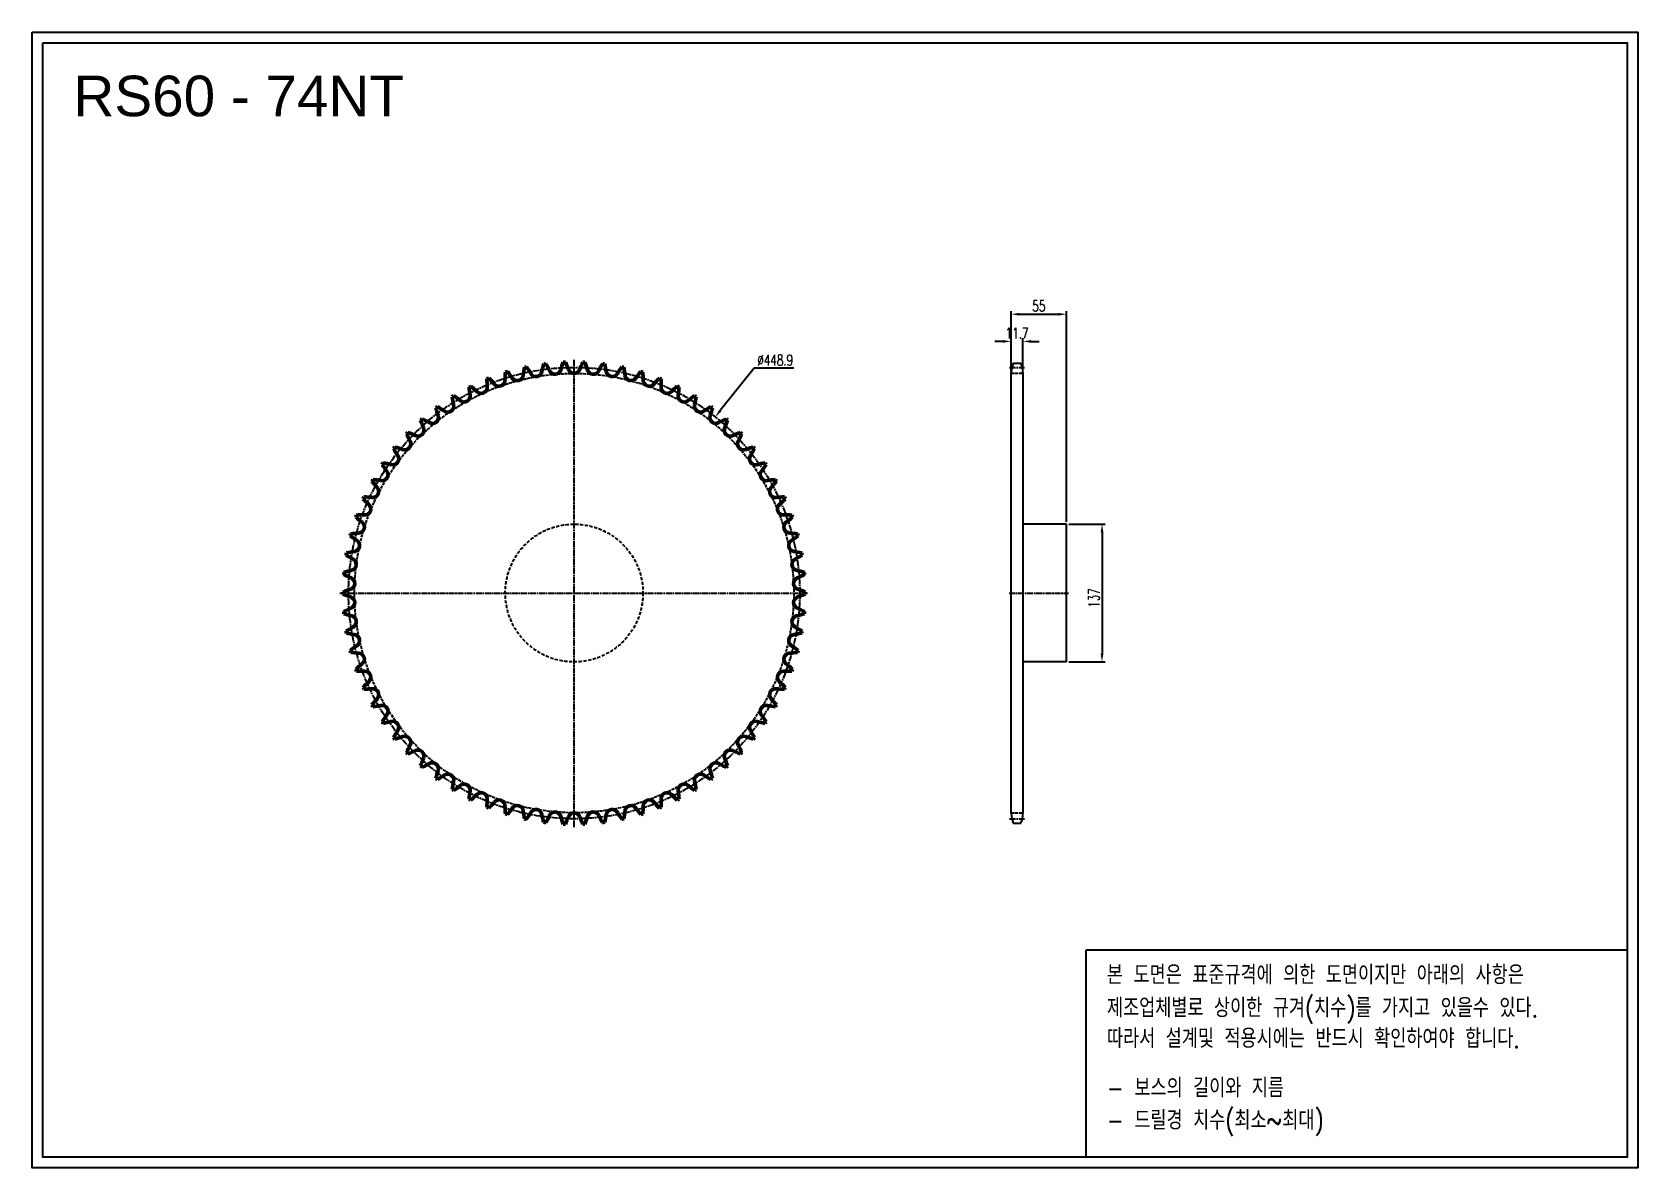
# Model space of a CAD drawing. Header units: millimetres. Extents: x 32114 to 33712, y 5201 to 6330.
import ezdxf

# ---------------------------------------------------------------- set-up
doc = ezdxf.new("R2010")
doc.units = ezdxf.units.MM
for name, pattern in [('AM_ISO02W050', [7.5, 6, -1.5]), ('AM_ISO02W050x2', [3.75, 3, -0.75]), ('AM_ISO08W050', [18, 12, -1.5, 3, -1.5]), ('AM_ISO08W050x2', [9, 6, -0.75, 1.5, -0.75]), ('HIDDEN', [9.525, 6.35, -3.175])]:
    doc.linetypes.add(name, pattern=pattern)
for name, color, linetype, lineweight in [('AM_0N', 7, 'Continuous', 50), ('AM_3N', 6, 'AM_ISO02W050', 25), ('AM_7', 4, 'AM_ISO08W050', 25), ('AM_7N', 4, 'AM_ISO08W050', 25)]:
    doc.layers.add(name, color=color, linetype=linetype, lineweight=lineweight)
doc.layers.add('HL', color=2, linetype='HIDDEN')
doc.layers.add('S-DIM', color=7, linetype='Continuous')
doc.styles.add('HAN', font='ROMANS.shx', dxfattribs={"width": 0.7, "bigfont": 'whgtxt.shx'})
doc.styles.add('HSG', font='SIMPLEX.shx', dxfattribs={"width": 0.7, "bigfont": 'HSG.shx'})
doc.styles.get("Standard").update_dxf_attribs({"font": 'arial.ttf'})
doc.dimstyles.new('APP23', dxfattribs={"dimscale": 4.5, "dimtxt": 2.4, "dimasz": 1.8, "dimexe": 0.7, "dimexo": 0.5, "dimgap": 0.6, "dimtad": 1, "dimtoh": 1, "dimdec": 1, "dimrnd": 0.01, "dimzin": 9, "dimdsep": 46, "dimtxsty": 'HSG', "dimcen": 0, "dimclrd": 1, "dimclre": 1, "dimclrt": 256, "dimazin": 2, "dimtp": 1, "dimtm": 1, "dimtfac": 0.5, "dimtdec": 1, "dimtix": 1, "dimtofl": 0, "dimtmove": 0, "dimatfit": 3, "dimfxl": 0, "dimtvp": 1, "dimtolj": 2, "dimlwd": -1, "dimlwe": -1, "dimarcsym": 0})

# ---------------------------------------------------------------- blocks, each defined once
blk = doc.blocks.new('*D1')
at = {"layer": 'Defpoints', "color": 0, "transparency": 16777216}
for p in [(33100.1, 6022.6), (33088.4, 5990.8), (33100.1, 5990.8)]:
    blk.add_point(p, dxfattribs=at)
at = {"layer": 'S-DIM', "color": 1, "transparency": 16777216}
for p, q in [((33080.3, 6022.6), (33072.2, 6022.6)), ((33088.4, 5993.1), (33088.4, 6025.7)), ((33100.1, 5993.1), (33100.1, 6025.7)), ((33108.2, 6022.6), (33116.3, 6022.6))]:
    blk.add_line(p, q, dxfattribs=at)
for points in [[(33080.3, 6023.9), (33080.3, 6021.2), (33088.4, 6022.6)], [(33108.2, 6023.9), (33108.2, 6021.2), (33100.1, 6022.6)]]:
    blk.add_solid(points, dxfattribs=at)
at = {"layer": 'S-DIM', "transparency": 16777216, "insert": (33094.3, 6030.7), "char_height": 10.8, "attachment_point": 5, "style": 'HSG'}
blk.add_mtext('\\A2;11.7', dxfattribs=at)
blk = doc.blocks.new('*D2')
at = {"layer": 'Defpoints', "color": 0, "transparency": 16777216}
for p in [(33143.4, 6049.6), (33088.4, 5990.8), (33143.4, 5840.8)]:
    blk.add_point(p, dxfattribs=at)
at = {"layer": 'S-DIM', "color": 1, "transparency": 16777216}
for p, q in [((33088.4, 5993.1), (33088.4, 6052.7)), ((33096.5, 6049.6), (33135.3, 6049.6)), ((33143.4, 5843), (33143.4, 6052.7))]:
    blk.add_line(p, q, dxfattribs=at)
for points in [[(33096.5, 6050.9), (33096.5, 6048.2), (33088.4, 6049.6)], [(33135.3, 6050.9), (33135.3, 6048.2), (33143.4, 6049.6)]]:
    blk.add_solid(points, dxfattribs=at)
at = {"layer": 'S-DIM', "transparency": 16777216, "insert": (33115.9, 6057.7), "char_height": 10.8, "attachment_point": 5, "style": 'HSG'}
blk.add_mtext('\\A2;55', dxfattribs=at)
blk = doc.blocks.new('*D3')
at = {"layer": 'Defpoints', "color": 0, "transparency": 16777216}
for p in [(33143.4, 5840.8), (33143.4, 5703.8), (33178.8, 5703.8)]:
    blk.add_point(p, dxfattribs=at)
at = {"layer": 'S-DIM', "color": 1, "transparency": 16777216}
for p, q in [((33145.7, 5840.8), (33181.9, 5840.8)), ((33178.8, 5832.7), (33178.8, 5711.9)), ((33145.7, 5703.8), (33181.9, 5703.8))]:
    blk.add_line(p, q, dxfattribs=at)
for points in [[(33177.4, 5832.7), (33180.1, 5832.7), (33178.8, 5840.8)], [(33177.4, 5711.9), (33180.1, 5711.9), (33178.8, 5703.8)]]:
    blk.add_solid(points, dxfattribs=at)
at = {"layer": 'S-DIM', "transparency": 16777216, "insert": (33170.7, 5767.4), "char_height": 10.8, "attachment_point": 5, "rotation": 90, "style": 'HSG'}
blk.add_mtext('\\A2;137', dxfattribs=at)
blk = doc.blocks.new('*D4')
at = {"layer": 'Defpoints', "color": 0, "transparency": 16777216}
for p in [(32794, 5947.4), (32513.4, 5597.1)]:
    blk.add_point(p, dxfattribs=at)
at = {"layer": 'S-DIM', "color": 1, "transparency": 16777216}
for p, q in [((32832.7, 5995.8), (32799, 5953.8)), ((32872.1, 5995.8), (32832.7, 5995.8))]:
    blk.add_line(p, q, dxfattribs=at)
blk.add_solid([(32798, 5954.6), (32800.1, 5952.9), (32794, 5947.4)], dxfattribs=at)
at = {"layer": 'S-DIM', "transparency": 16777216, "insert": (32853.7, 6003.9), "char_height": 10.8, "attachment_point": 5, "style": 'HSG'}
blk.add_mtext('\\A2;∅448.9', dxfattribs=at)

msp = doc.modelspace()

# ---------------------------------------------------------------- linework, layer by layer
for p, q in [((33088.43, 5553.09), (33088.43, 5991.48)), ((33090.52, 6000.98), (33098.05, 6000.98)), ((33100.13, 5991.48), (33100.13, 5553.09)), ((33143.43, 5840.79), (33100.13, 5840.79)), ((33143.43, 5703.79), (33143.43, 5840.79)), ((33143.43, 5703.79), (33100.13, 5703.79)), ((33090.52, 5543.59), (33098.05, 5543.59))]:
    msp.add_line(p, q)
for points in [[(32114.49, 6330.12), (33711.82, 6330.12), (33711.82, 5200.69), (32114.49, 5200.69)], [(32125.24, 6319.37), (33701.07, 6319.37), (33701.07, 5211.45), (32125.24, 5211.45)]]:
    msp.add_lwpolyline(points, close=True)
at = {"color": 6}
msp.add_lwpolyline([(33162.86, 5417.64), (33701.07, 5417.64), (33701.07, 5211.45), (33162.86, 5211.45)], close=True, dxfattribs=at)
for centre, start, end in [((33111.13, 5991.48), 155.25994, 180), ((33077.43, 5991.48), 0, 24.74006), ((33111.13, 5553.09), 180, 204.74006), ((33077.43, 5553.09), 335.25994, 0)]:
    msp.add_arc(centre, 22.7, start, end)
at = {"layer": 'AM_0N'}
for centre, radius, start, end in [((32693.48, 5981.65), 108.62, 174.61588, 178.85135), ((32653.66, 5772.29), 229.94, 106.77065, 107.2834), ((32503.42, 5923.45), 108.62, 35.2027, 39.43817), ((32711.1, 5977.52), 108.62, 169.75102, 173.98649), ((32653.66, 5772.29), 229.94, 101.90579, 102.41853), ((32516.78, 5935.64), 108.62, 30.33784, 34.57331), ((32615.72, 5993.54), 6.01, 210.33784, 349.12162), ((32728.29, 5971.91), 108.62, 164.88615, 169.12162), ((32653.66, 5772.29), 229.94, 97.04092, 97.55367), ((32531.13, 5946.66), 108.62, 25.47297, 29.70844), ((32634.62, 5995.97), 6.01, 205.47297, 344.25676), ((32744.95, 5964.86), 108.62, 160.02129, 164.25676), ((32653.66, 5772.29), 229.94, 92.17606, 92.6888), ((32546.36, 5956.43), 108.62, 20.60811, 24.84358), ((32653.66, 5996.77), 6.01, 200.60811, 339.39189), ((32760.96, 5956.43), 108.62, 155.15642, 159.39189), ((32653.66, 5772.29), 229.94, 87.3112, 87.82394), ((32562.36, 5964.86), 108.62, 15.74324, 19.97871), ((32672.7, 5995.97), 6.01, 195.74324, 334.52703), ((32776.19, 5946.66), 108.62, 150.29156, 154.52703), ((32653.66, 5772.29), 229.94, 82.44633, 82.95908), ((32579.02, 5971.91), 108.62, 10.87838, 15.11385), ((32691.6, 5993.54), 6.01, 190.87838, 329.66216), ((32790.53, 5935.64), 108.62, 145.42669, 149.66216), ((32653.66, 5772.29), 229.94, 77.58147, 78.09421), ((32596.22, 5977.52), 108.62, 6.01351, 10.24898), ((32803.89, 5923.45), 108.62, 140.56183, 144.7973), ((32653.66, 5772.29), 229.94, 72.7166, 73.22935), ((32613.83, 5981.65), 108.62, 1.14865, 5.38412), ((32653.66, 5772.29), 229.94, 116.50038, 117.01313), ((32657.53, 5985.37), 108.62, 184.34561, 188.58108), ((32480.04, 5895.88), 108.62, 44.93243, 49.1679), ((32561.19, 5976.85), 6.01, 224.93243, 3.71622), ((32653.66, 5772.29), 229.94, 111.63552, 112.14826), ((32675.59, 5984.28), 108.62, 179.48075, 183.71622), ((32491.15, 5910.16), 108.62, 40.06757, 44.30304), ((32578.87, 5983.95), 6.01, 220.06757, 358.85135), ((32597.09, 5989.53), 6.01, 215.2027, 353.98649), ((32710.23, 5989.53), 6.01, 186.01351, 324.7973), ((32728.44, 5983.95), 6.01, 181.14865, 319.93243), ((32816.17, 5910.16), 108.62, 135.69696, 139.93243), ((32653.66, 5772.29), 229.94, 67.85174, 68.36448), ((32746.13, 5976.85), 6.01, 176.28378, 315.06757), ((32631.73, 5984.28), 108.62, 356.28378, 0.51925), ((32827.28, 5895.88), 108.62, 130.8321, 135.06757), ((32653.66, 5772.29), 229.94, 62.98687, 63.49962), ((32649.79, 5985.37), 108.62, 351.41892, 355.65439), ((32527.95, 5958.28), 6.01, 234.66216, 13.44595), ((32653.66, 5772.29), 229.94, 121.36525, 121.87799), ((32639.44, 5984.93), 108.62, 189.21048, 193.44595), ((32470.18, 5880.71), 108.62, 49.7973, 54.03276), ((32544.18, 5968.27), 6.01, 229.7973, 8.58108), ((32763.14, 5968.27), 6.01, 171.41892, 310.2027), ((32837.14, 5880.71), 108.62, 125.96724, 130.2027), ((32653.66, 5772.29), 229.94, 58.12201, 58.63475), ((32779.37, 5958.28), 6.01, 166.55405, 305.33784), ((32667.87, 5984.93), 108.62, 346.55405, 350.78952), ((32653.66, 5772.29), 229.94, 131.09498, 131.60772), ((32603.71, 5979.47), 108.62, 198.94021, 203.17568), ((32454.5, 5848.15), 108.62, 59.52703, 63.76249), ((32512.63, 5946.95), 6.01, 239.52703, 18.31081), ((32653.66, 5772.29), 229.94, 126.23011, 126.74286), ((32621.46, 5982.96), 108.62, 194.07534, 198.31081), ((32461.65, 5864.76), 108.62, 54.66216, 58.89763), ((32845.67, 5864.76), 108.62, 121.10237, 125.33784), ((32794.69, 5946.95), 6.01, 161.68919, 300.47297), ((32685.86, 5982.96), 108.62, 341.68919, 345.92466), ((32653.66, 5772.29), 229.94, 53.25714, 53.76989), ((32852.82, 5848.15), 108.62, 116.23751, 120.47297), ((32703.61, 5979.47), 108.62, 336.82432, 341.05979), ((32653.66, 5772.29), 229.94, 48.39228, 48.90502), ((32653.66, 5772.29), 229.94, 135.95984, 136.47259), ((32586.32, 5974.49), 108.62, 203.80507, 208.04054), ((32448.78, 5830.98), 108.62, 64.39189, 68.62736), ((32498.33, 5934.36), 6.01, 244.39189, 23.17568), ((32808.99, 5934.36), 6.01, 156.82432, 295.60811), ((32858.54, 5830.98), 108.62, 111.37264, 115.60811), ((32721, 5974.49), 108.62, 331.95946, 336.19493), ((32653.66, 5772.29), 229.94, 43.52741, 44.04016), ((32653.66, 5772.29), 229.94, 140.82471, 141.33745), ((32569.41, 5968.05), 108.62, 208.66994, 212.90541), ((32444.54, 5813.4), 108.62, 69.25676, 73.49222), ((32485.14, 5920.6), 6.01, 249.25676, 28.04054), ((32822.18, 5920.6), 6.01, 151.95946, 290.74324), ((32862.78, 5813.4), 108.62, 106.50778, 110.74324), ((32737.9, 5968.05), 108.62, 327.09459, 331.33006), ((32653.66, 5772.29), 229.94, 38.66255, 39.17529), ((32653.66, 5772.29), 229.94, 145.68957, 146.20232), ((32553.12, 5960.2), 108.62, 213.5348, 217.77027), ((32441.81, 5795.51), 108.62, 74.12162, 78.35709), ((32473.17, 5905.77), 6.01, 254.12162, 32.90541), ((32834.15, 5905.77), 6.01, 147.09459, 285.87838), ((32865.51, 5795.51), 108.62, 101.64291, 105.87838), ((32754.2, 5960.2), 108.62, 322.22973, 326.4652), ((32653.66, 5772.29), 229.94, 33.79768, 34.31043), ((32653.66, 5772.29), 229.94, 150.55444, 151.06718), ((32537.54, 5951), 108.62, 218.39967, 222.63514), ((32440.6, 5777.46), 108.62, 78.98649, 83.22195), ((32462.5, 5889.99), 6.01, 258.98649, 37.77027), ((32844.82, 5889.99), 6.01, 142.22973, 281.01351), ((32866.72, 5777.46), 108.62, 96.77805, 101.01351), ((32769.78, 5951), 108.62, 317.36486, 321.60033), ((32653.66, 5772.29), 229.94, 28.93282, 29.44556), ((32653.66, 5772.29), 229.94, 155.4193, 155.93205), ((32522.8, 5940.5), 108.62, 223.26453, 227.5), ((32440.93, 5759.38), 108.62, 83.85135, 88.08682), ((32453.21, 5873.35), 6.01, 263.85135, 42.63514), ((32854.11, 5873.35), 6.01, 137.36486, 276.14865), ((32866.39, 5759.38), 108.62, 91.91318, 96.14865), ((32784.51, 5940.5), 108.62, 312.5, 316.73547), ((32653.66, 5772.29), 229.94, 24.06795, 24.5807), ((32653.66, 5772.29), 229.94, 160.28417, 160.79691), ((32509.01, 5928.8), 108.62, 228.1294, 232.36486), ((32442.79, 5741.38), 108.62, 88.71622, 92.95168), ((32445.36, 5855.99), 6.01, 268.71622, 47.5), ((32861.96, 5855.99), 6.01, 132.5, 271.28378), ((32864.53, 5741.38), 108.62, 87.04832, 91.28378), ((32798.31, 5928.8), 108.62, 307.63514, 311.8706), ((32653.66, 5772.29), 229.94, 19.20309, 19.71583), ((32653.66, 5772.29), 229.94, 165.14903, 165.66178), ((32446.17, 5723.61), 108.62, 93.58108, 97.81655), ((32439.01, 5838.02), 6.01, 273.58108, 52.36486), ((32868.31, 5838.02), 6.01, 127.63514, 266.41892), ((32861.15, 5723.61), 108.62, 82.18345, 86.41892), ((32653.66, 5772.29), 229.94, 14.33822, 14.85097), ((32496.26, 5915.97), 108.62, 232.99426, 237.22973), ((32434.21, 5819.58), 6.01, 278.44595, 57.22973), ((32873.11, 5819.58), 6.01, 122.77027, 261.55405), ((32811.06, 5915.97), 108.62, 302.77027, 307.00574), ((32653.66, 5772.29), 229.94, 170.0139, 170.52664), ((32484.64, 5902.1), 108.62, 237.85913, 242.09459), ((32451.05, 5706.19), 108.62, 98.44595, 102.68141), ((32430.99, 5800.8), 6.01, 283.31081, 62.09459), ((32876.33, 5800.8), 6.01, 117.90541, 256.68919), ((32856.27, 5706.19), 108.62, 77.31859, 81.55405), ((32822.68, 5902.1), 108.62, 297.90541, 302.14087), ((32653.66, 5772.29), 229.94, 9.47336, 9.9861), ((32653.66, 5772.29), 229.94, 174.87876, 175.39151), ((32474.24, 5887.3), 108.62, 242.72399, 246.95946), ((32457.38, 5689.25), 108.62, 103.31081, 107.54628), ((32429.37, 5781.81), 6.01, 288.17568, 66.95946), ((32877.94, 5781.81), 6.01, 113.04054, 251.82432), ((32849.94, 5689.25), 108.62, 72.45372, 76.68919), ((32833.08, 5887.3), 108.62, 293.04054, 297.27601), ((32653.66, 5772.29), 229.94, 4.60849, 5.12124), ((32465.13, 5672.9), 108.62, 108.17568, 112.41114), ((32653.66, 5772.29), 229.94, 179.74363, 180.25637), ((32465.13, 5871.67), 108.62, 247.58886, 251.82432), ((32429.37, 5762.76), 6.01, 293.04054, 71.82432), ((32877.94, 5762.76), 6.01, 108.17568, 246.95946), ((32842.19, 5672.9), 108.62, 67.58886, 71.82432), ((32842.19, 5871.67), 108.62, 288.17568, 292.41114), ((32653.66, 5772.29), 229.94, 359.74363, 0.25637), ((32474.24, 5657.27), 108.62, 113.04054, 117.27601), ((32653.66, 5772.29), 229.94, 184.60849, 185.12124), ((32457.38, 5855.33), 108.62, 252.45372, 256.68919), ((32849.94, 5855.33), 108.62, 283.31081, 287.54628), ((32833.08, 5657.27), 108.62, 62.72399, 66.95946), ((32653.66, 5772.29), 229.94, 354.87876, 355.39151), ((32484.64, 5642.47), 108.62, 117.90541, 122.14087), ((32430.99, 5743.77), 6.01, 297.90541, 76.68919), ((32876.33, 5743.77), 6.01, 103.31081, 242.09459), ((32822.68, 5642.47), 108.62, 57.85913, 62.09459), ((32653.66, 5772.29), 229.94, 189.47336, 189.9861), ((32451.05, 5838.38), 108.62, 257.31859, 261.55405), ((32496.26, 5628.6), 108.62, 122.77027, 127.00574), ((32434.21, 5724.99), 6.01, 302.77027, 81.55405), ((32873.11, 5724.99), 6.01, 98.44595, 237.22973), ((32811.06, 5628.6), 108.62, 52.99426, 57.22973), ((32856.27, 5838.38), 108.62, 278.44595, 282.68141), ((32653.66, 5772.29), 229.94, 350.0139, 350.52664), ((32653.66, 5772.29), 229.94, 194.33822, 194.85097), ((32446.17, 5820.96), 108.62, 262.18345, 266.41892), ((32439.01, 5706.55), 6.01, 307.63514, 86.41892), ((32868.31, 5706.55), 6.01, 93.58108, 232.36486), ((32861.15, 5820.96), 108.62, 273.58108, 277.81655), ((32653.66, 5772.29), 229.94, 345.14903, 345.66178), ((32509.01, 5615.77), 108.62, 127.63514, 131.8706), ((32653.66, 5772.29), 229.94, 199.20309, 199.71583), ((32442.79, 5803.19), 108.62, 267.04832, 271.28378), ((32445.36, 5688.58), 6.01, 312.5, 91.28378), ((32861.96, 5688.58), 6.01, 88.71622, 227.5), ((32864.53, 5803.19), 108.62, 268.71622, 272.95168), ((32798.31, 5615.77), 108.62, 48.1294, 52.36486), ((32653.66, 5772.29), 229.94, 340.28417, 340.79691), ((32522.8, 5604.07), 108.62, 132.5, 136.73547), ((32653.66, 5772.29), 229.94, 204.06795, 204.5807), ((32440.93, 5785.2), 108.62, 271.91318, 276.14865), ((32453.21, 5671.22), 6.01, 317.36486, 96.14865), ((32854.11, 5671.22), 6.01, 83.85135, 222.63514), ((32866.39, 5785.2), 108.62, 263.85135, 268.08682), ((32784.51, 5604.07), 108.62, 43.26453, 47.5), ((32653.66, 5772.29), 229.94, 335.4193, 335.93205), ((32537.54, 5593.58), 108.62, 137.36486, 141.60033), ((32653.66, 5772.29), 229.94, 208.93282, 209.44556), ((32440.6, 5767.11), 108.62, 276.77805, 281.01351), ((32462.5, 5654.59), 6.01, 322.22973, 101.01351), ((32844.82, 5654.59), 6.01, 78.98649, 217.77027), ((32866.72, 5767.11), 108.62, 258.98649, 263.22195), ((32769.78, 5593.58), 108.62, 38.39967, 42.63514), ((32653.66, 5772.29), 229.94, 330.55444, 331.06718), ((32553.12, 5584.37), 108.62, 142.22973, 146.4652), ((32653.66, 5772.29), 229.94, 213.79768, 214.31043), ((32441.81, 5749.06), 108.62, 281.64291, 285.87838), ((32473.17, 5638.8), 6.01, 327.09459, 105.87838), ((32834.15, 5638.8), 6.01, 74.12162, 212.90541), ((32865.51, 5749.06), 108.62, 254.12162, 258.35709), ((32754.2, 5584.37), 108.62, 33.5348, 37.77027), ((32653.66, 5772.29), 229.94, 325.68957, 326.20232), ((32569.41, 5576.52), 108.62, 147.09459, 151.33006), ((32653.66, 5772.29), 229.94, 218.66255, 219.17529), ((32444.54, 5731.18), 108.62, 286.50778, 290.74324), ((32485.14, 5623.97), 6.01, 331.95946, 110.74324), ((32822.18, 5623.97), 6.01, 69.25676, 208.04054), ((32862.78, 5731.18), 108.62, 249.25676, 253.49222), ((32737.9, 5576.52), 108.62, 28.66994, 32.90541), ((32653.66, 5772.29), 229.94, 320.82471, 321.33745), ((32586.32, 5570.08), 108.62, 151.95946, 156.19493), ((32653.66, 5772.29), 229.94, 223.52741, 224.04016), ((32448.78, 5713.59), 108.62, 291.37264, 295.60811), ((32498.33, 5610.22), 6.01, 336.82432, 115.60811), ((32603.71, 5565.1), 108.62, 156.82432, 161.05979), ((32808.99, 5610.22), 6.01, 64.39189, 203.17568), ((32703.61, 5565.1), 108.62, 18.94021, 23.17568), ((32858.54, 5713.59), 108.62, 244.39189, 248.62736), ((32721, 5570.08), 108.62, 23.80507, 28.04054), ((32653.66, 5772.29), 229.94, 315.95984, 316.47259), ((32653.66, 5772.29), 229.94, 228.39228, 228.90502), ((32454.5, 5696.43), 108.62, 296.23751, 300.47297), ((32512.63, 5597.63), 6.01, 341.68919, 120.47297), ((32621.46, 5561.61), 108.62, 161.68919, 165.92466), ((32461.65, 5679.81), 108.62, 301.10237, 305.33784), ((32527.95, 5586.3), 6.01, 346.55405, 125.33784), ((32779.37, 5586.3), 6.01, 54.66216, 193.44595), ((32845.67, 5679.81), 108.62, 234.66216, 238.89763), ((32794.69, 5597.63), 6.01, 59.52703, 198.31081), ((32685.86, 5561.61), 108.62, 14.07534, 18.31081), ((32852.82, 5696.43), 108.62, 239.52703, 243.76249), ((32653.66, 5772.29), 229.94, 311.09498, 311.60772), ((32653.66, 5772.29), 229.94, 233.25714, 233.76989), ((32639.44, 5559.64), 108.62, 166.55405, 170.78952), ((32653.66, 5772.29), 229.94, 238.12201, 238.63475), ((32470.18, 5663.86), 108.62, 305.96724, 310.2027), ((32544.18, 5576.31), 6.01, 351.41892, 130.2027), ((32657.53, 5559.2), 108.62, 171.41892, 175.65439), ((32763.14, 5576.31), 6.01, 49.7973, 188.58108), ((32649.79, 5559.2), 108.62, 4.34561, 8.58108), ((32837.14, 5663.86), 108.62, 229.7973, 234.03276), ((32653.66, 5772.29), 229.94, 301.36525, 301.87799), ((32667.87, 5559.64), 108.62, 9.21048, 13.44595), ((32653.66, 5772.29), 229.94, 306.23011, 306.74286), ((32653.66, 5772.29), 229.94, 242.98687, 243.49962), ((32480.04, 5648.69), 108.62, 310.8321, 315.06757), ((32561.19, 5567.73), 6.01, 356.28378, 135.06757), ((32675.59, 5560.3), 108.62, 176.28378, 180.51925), ((32653.66, 5772.29), 229.94, 247.85174, 248.36448), ((32491.15, 5634.41), 108.62, 315.69696, 319.93243), ((32578.87, 5560.62), 6.01, 1.14865, 139.93243), ((32693.48, 5562.92), 108.62, 181.14865, 185.38412), ((32597.09, 5555.04), 6.01, 6.01351, 144.7973), ((32710.23, 5555.04), 6.01, 35.2027, 173.98649), ((32613.83, 5562.92), 108.62, 354.61588, 358.85135), ((32728.44, 5560.62), 6.01, 40.06757, 178.85135), ((32816.17, 5634.41), 108.62, 220.06757, 224.30304), ((32653.66, 5772.29), 229.94, 291.63552, 292.14826), ((32746.13, 5567.73), 6.01, 44.93243, 183.71622), ((32631.73, 5560.3), 108.62, 359.48075, 3.71622), ((32827.28, 5648.69), 108.62, 224.93243, 229.1679), ((32653.66, 5772.29), 229.94, 296.50038, 297.01313), ((32653.66, 5772.29), 229.94, 252.7166, 253.22935), ((32503.42, 5621.13), 108.62, 320.56183, 324.7973), ((32711.1, 5567.05), 108.62, 186.01351, 190.24898), ((32653.66, 5772.29), 229.94, 257.58147, 258.09421), ((32516.78, 5608.93), 108.62, 325.42669, 329.66216), ((32615.72, 5551.03), 6.01, 10.87838, 149.66216), ((32728.29, 5572.66), 108.62, 190.87838, 195.11385), ((32653.66, 5772.29), 229.94, 262.44633, 262.95908), ((32531.13, 5597.91), 108.62, 330.29156, 334.52703), ((32634.62, 5548.61), 6.01, 15.74324, 154.52703), ((32744.95, 5579.71), 108.62, 195.74324, 199.97871), ((32546.36, 5588.15), 108.62, 335.15642, 339.39189), ((32653.66, 5547.8), 6.01, 20.60811, 159.39189), ((32760.96, 5588.15), 108.62, 200.60811, 204.84358), ((32562.36, 5579.71), 108.62, 340.02129, 344.25676), ((32672.7, 5548.61), 6.01, 25.47297, 164.25676), ((32776.19, 5597.91), 108.62, 205.47297, 209.70844), ((32653.66, 5772.29), 229.94, 277.04092, 277.55367), ((32579.02, 5572.66), 108.62, 344.88615, 349.12162), ((32691.6, 5551.03), 6.01, 30.33784, 169.12162), ((32790.53, 5608.93), 108.62, 210.33784, 214.57331), ((32653.66, 5772.29), 229.94, 281.90579, 282.41853), ((32596.22, 5567.05), 108.62, 349.75102, 353.98649), ((32803.89, 5621.13), 108.62, 215.2027, 219.43817), ((32653.66, 5772.29), 229.94, 286.77065, 287.2834), ((32653.66, 5772.29), 229.94, 267.3112, 267.82394), ((32653.66, 5772.29), 229.94, 272.17606, 272.6888)]:
    msp.add_arc(centre, radius, start, end, dxfattribs=at)
at = {"layer": 'AM_3N', "linetype": 'AM_ISO02W050x2'}
for p, q in [((33088.43, 5990.82), (33100.13, 5990.82)), ((33088.43, 5553.75), (33100.13, 5553.75))]:
    msp.add_line(p, q, dxfattribs=at)
msp.add_circle((32653.66, 5772.29), 218.47, dxfattribs=at)
at = {"layer": 'AM_7', "linetype": 'AM_ISO08W050x2'}
msp.add_circle((32653.66, 5772.29), 224.43, dxfattribs=at)
at = {"layer": 'AM_7N', "linetype": 'AM_ISO08W050x2'}
for p, q in [((32653.66, 5539.35), (32653.66, 6005.23)), ((33086.87, 5996.77), (33101.7, 5996.77)), ((32420.72, 5772.29), (32886.6, 5772.29)), ((33086.43, 5772.29), (33145.43, 5772.29)), ((33086.87, 5547.8), (33101.7, 5547.8))]:
    msp.add_line(p, q, dxfattribs=at)
at = {"layer": 'HL', "ltscale": 0.5}
msp.add_circle((32653.66, 5772.29), 68.5, dxfattribs=at)

# ---------------------------------------------------------------- texts
msp.add_text('RS60 - 74NT', height=40.3368).set_placement((32155.62, 6246.49))
at = {"color": 6, "style": 'HAN', "width": 0.8}
for s, p in [('본 도면은 표준규격에 의한 도면이지만 아래의 사항은', (33183.67, 5383.27)), ('제조업체별로 상이한 규겨(치수)를 가지고 있을수 있다.', (33183.67, 5350.48)), ('따라서 설계및 적용시에는 반드시 확인하여야 합니다.', (33183.67, 5320.02)), ('- 보스의 길이와 지름', (33183.67, 5270.95)), ('- 드릴경 치수(최소~최대)', (33183.67, 5238.72))]:
    msp.add_text(s, height=18.9237, dxfattribs=at).set_placement(p)

# ---------------------------------------------------------------- dimensions: what is measured, and where the dimension line sits
at = {"layer": 'S-DIM'}
dim = msp.add_linear_dim(base=(33143.43, 6049.57), p1=(33088.43, 5990.82), p2=(33143.43, 5840.79), dimstyle='APP23', dxfattribs=at)
dim.commit()
dim.dimension.update_dxf_attribs({"geometry": '*D2', "text_midpoint": (33115.93, 6057.67)})
dim = msp.add_linear_dim(base=(33100.13, 6022.57), p1=(33088.43, 5990.82), p2=(33100.13, 5990.82), dimstyle='APP23', dxfattribs=at)
dim.commit()
dim.dimension.update_dxf_attribs({"geometry": '*D1', "text_midpoint": (33094.28, 6022.57), "dimtype": 128})
dim = msp.add_diameter_dim_2p(p1=(32513.35, 5597.12), p2=(32793.97, 5947.45), dimstyle='APP23', dxfattribs=at)
dim.commit()
dim.dimension.update_dxf_attribs({"geometry": '*D4', "text_midpoint": (32853.73, 5995.77), "dimtype": 131})
dim = msp.add_linear_dim(base=(33178.78, 5703.79), p1=(33143.43, 5840.79), p2=(33143.43, 5703.79), angle=90, dimstyle='APP23', dxfattribs=at)
dim.commit()
dim.dimension.update_dxf_attribs({"geometry": '*D3', "text_midpoint": (33178.78, 5767.44), "dimtype": 128})

doc.saveas('drawing.dxf')
